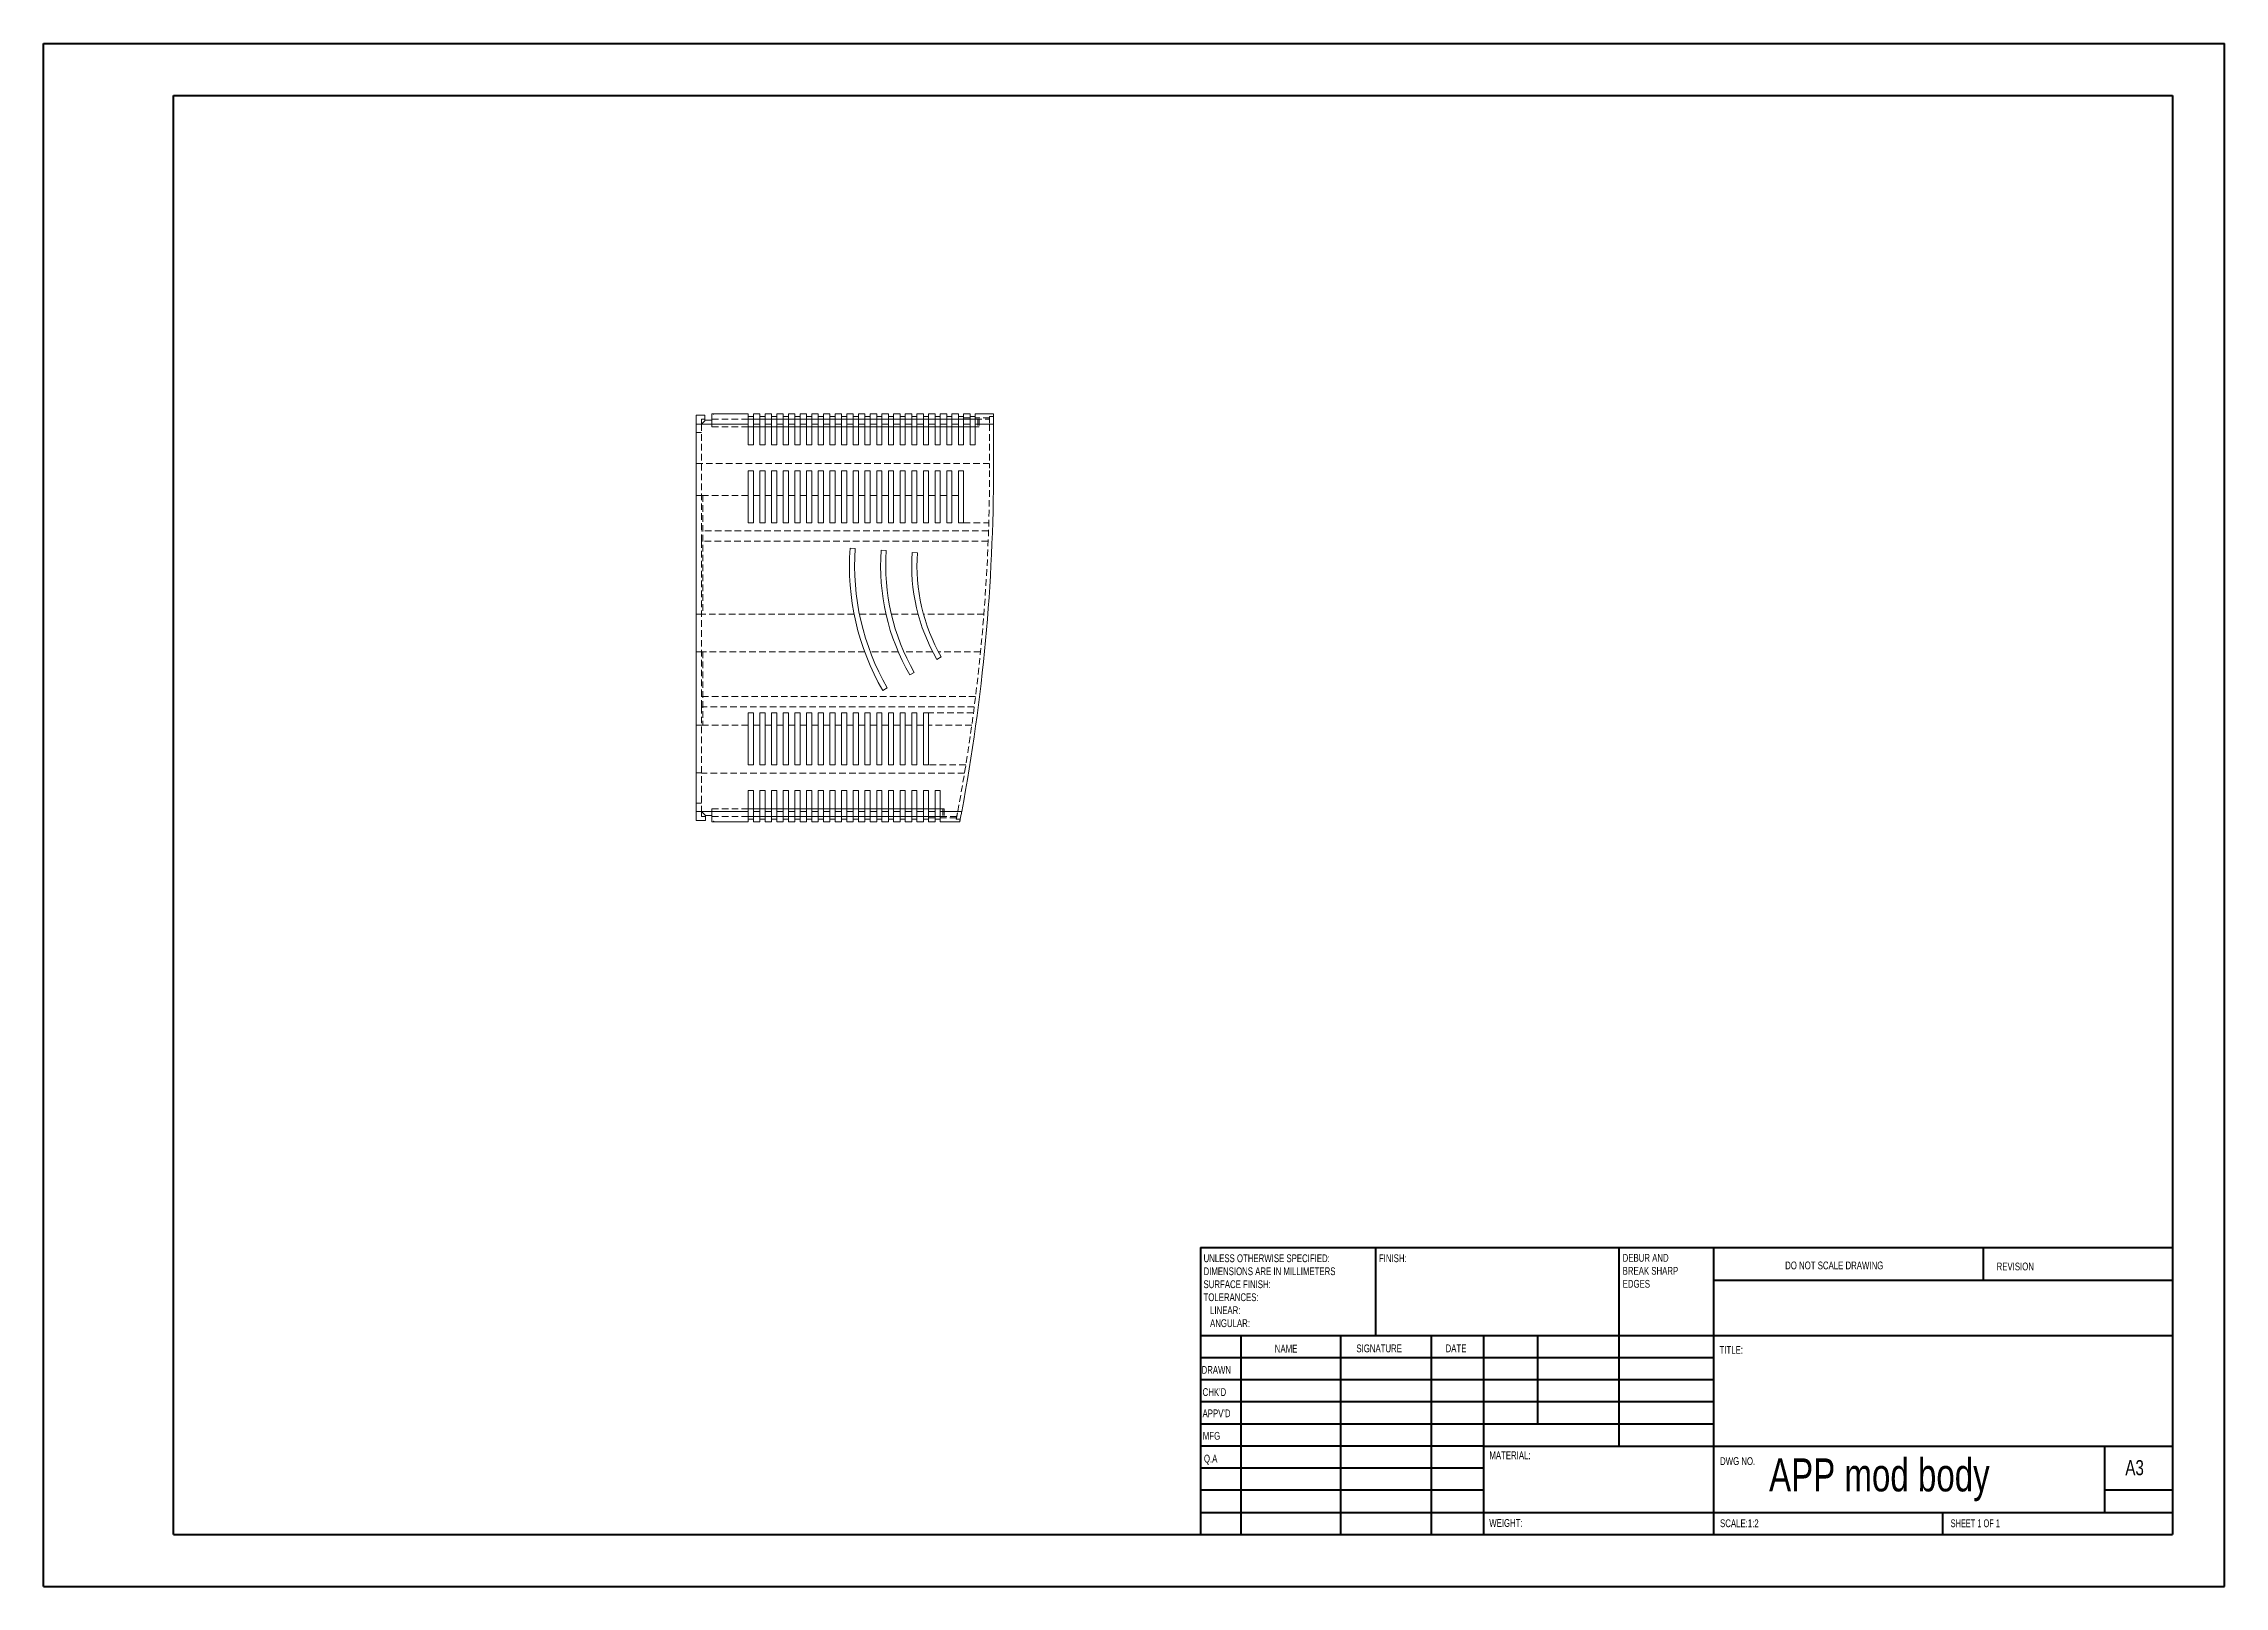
# Model space of a CAD drawing. Header units: millimetres. Extents: x 0 to 420, y 0 to 297.
import ezdxf

# ---------------------------------------------------------------- set-up
doc = ezdxf.new("R2010")
doc.units = ezdxf.units.MM
doc.linetypes.add('HIDDEN', pattern=[1.905, 1.27, -0.635])
doc.styles.add('SLDTEXTSTYLE0', font='TXT', dxfattribs={"width": 0.75})
doc.styles.add('SLDTEXTSTYLE1', font='TXT', dxfattribs={"width": 0.6875})

# ---------------------------------------------------------------- blocks, each defined once
blk = doc.blocks.new('SW_NOTE_0')
at = {"color": 0, "linetype": 'Continuous', "lineweight": 0, "char_height": 1.5, "attachment_point": 1, "style": 'SLDTEXTSTYLE0'}
for s, insert in [('DEBUR AND ', (0, 1.93)), ('BREAK SHARP ', (0, -0.57)), ('EDGES', (0, -3.07))]:
    blk.add_mtext(s, dxfattribs=dict(at, insert=insert))
blk = doc.blocks.new('SW_NOTE_1')
at = {"color": 0, "linetype": 'Continuous', "lineweight": 0, "char_height": 1.5, "attachment_point": 1, "style": 'SLDTEXTSTYLE0'}
for s, insert in [('UNLESS OTHERWISE SPECIFIED:', (0, 1.93)), ('SURFACE FINISH:', (0, -3.07)), ('DIMENSIONS ARE IN MILLIMETERS', (0, -0.57)), ('TOLERANCES:', (0, -5.57)), ('   LINEAR:', (0, -8.07)), ('   ANGULAR:', (0, -10.57))]:
    blk.add_mtext(s, dxfattribs=dict(at, insert=insert))

msp = doc.modelspace()

# ---------------------------------------------------------------- linework, layer by layer
at = {"color": 7, "linetype": 'Continuous', "lineweight": 40}
for p, q in [((0.08, 0.21), (0.08, 297.21)), ((0.08, 297.21), (420.08, 297.21)), ((420.08, 0.21), (420.08, 297.21)), ((25.08, 10.21), (25.08, 287.21)), ((25.08, 287.21), (410.08, 287.21)), ((410.08, 287.21), (410.08, 10.21)), ((222.88, 65.46), (410.08, 65.46)), ((222.88, 65.46), (222.88, 10.21)), ((256.68, 48.46), (256.68, 65.46)), ((303.48, 65.46), (303.48, 27.21)), ((321.68, 65.46), (321.68, 10.21)), ((373.68, 59.09), (373.68, 65.46)), ((410.08, 59.09), (321.68, 59.09)), ((410.08, 48.46), (222.88, 48.46)), ((230.68, 48.46), (230.68, 10.21)), ((249.87, 48.46), (249.87, 10.21)), ((267.28, 48.46), (267.28, 10.21)), ((277.48, 10.21), (277.48, 48.46)), ((287.88, 31.46), (287.88, 48.46)), ((321.68, 44.21), (222.88, 44.21)), ((321.68, 39.96), (222.88, 39.96)), ((321.68, 35.71), (222.88, 35.71)), ((321.68, 31.46), (222.88, 31.46)), ((277.48, 27.21), (222.88, 27.21)), ((277.48, 27.21), (410.08, 27.21)), ((397.08, 14.46), (397.08, 27.21)), ((277.48, 22.96), (222.88, 22.96)), ((277.48, 18.71), (222.88, 18.71)), ((410.08, 18.71), (397.08, 18.71)), ((222.88, 14.46), (410.08, 14.46)), ((365.88, 10.21), (365.88, 14.46)), ((25.08, 10.21), (410.08, 10.21)), ((0.08, 0.21), (420.08, 0.21))]:
    msp.add_line(p, q, dxfattribs=at)
at = {"color": 7, "linetype": 'Continuous', "lineweight": 15}
for p, q in [((127.42, 225.7), (125.77, 225.7)), ((125.77, 223.95), (125.77, 225.7)), ((125.77, 223.95), (125.77, 149.4)), ((135.77, 223.95), (125.77, 223.95)), ((127.42, 225.7), (127.42, 224.7)), ((127.42, 224.7), (128.77, 224.7)), ((128.77, 224.7), (128.77, 225.95)), ((128.77, 225.95), (129.02, 225.95)), ((129.02, 225.95), (129.27, 225.95)), ((129.27, 225.95), (135.77, 225.95)), ((135.77, 225.95), (135.77, 223.95)), ((135.77, 225.45), (136.77, 225.45)), ((135.77, 219.95), (135.77, 223.95)), ((135.77, 223.45), (136.77, 223.45)), ((136.77, 225.95), (138.02, 225.95)), ((136.77, 223.95), (136.77, 225.95)), ((136.77, 223.95), (136.77, 219.95)), ((138.02, 223.95), (136.77, 223.95)), ((138.02, 225.95), (138.02, 223.95)), ((138.02, 225.45), (139.02, 225.45)), ((138.02, 219.95), (138.02, 223.95)), ((138.02, 223.45), (139.02, 223.45)), ((139.02, 225.95), (140.27, 225.95)), ((139.02, 223.95), (139.02, 225.95)), ((139.02, 223.95), (139.02, 219.95)), ((140.27, 223.95), (139.02, 223.95)), ((140.27, 225.95), (140.27, 223.95)), ((140.27, 225.45), (141.27, 225.45)), ((140.27, 219.95), (140.27, 223.95)), ((140.27, 223.45), (141.27, 223.45)), ((141.27, 225.95), (142.52, 225.95)), ((141.27, 223.95), (141.27, 225.95)), ((141.27, 223.95), (141.27, 219.95)), ((142.52, 223.95), (141.27, 223.95)), ((142.52, 225.95), (142.52, 223.95)), ((142.52, 225.45), (143.52, 225.45)), ((142.52, 219.95), (142.52, 223.95)), ((142.52, 223.45), (143.52, 223.45)), ((143.52, 225.95), (144.77, 225.95)), ((143.52, 223.95), (143.52, 225.95)), ((143.52, 223.95), (143.52, 219.95)), ((144.77, 223.95), (143.52, 223.95)), ((144.77, 225.95), (144.77, 223.95)), ((144.77, 225.45), (145.77, 225.45)), ((144.77, 219.95), (144.77, 223.95)), ((144.77, 223.45), (145.77, 223.45)), ((145.77, 225.95), (147.02, 225.95)), ((145.77, 223.95), (145.77, 225.95)), ((145.77, 223.95), (145.77, 219.95)), ((147.02, 223.95), (145.77, 223.95)), ((147.02, 225.95), (147.02, 223.95)), ((147.02, 225.45), (148.02, 225.45)), ((147.02, 219.95), (147.02, 223.95)), ((147.02, 223.45), (148.02, 223.45)), ((148.02, 225.95), (149.27, 225.95)), ((148.02, 223.95), (148.02, 225.95)), ((148.02, 223.95), (148.02, 219.95)), ((149.27, 223.95), (148.02, 223.95)), ((149.27, 225.95), (149.27, 223.95)), ((149.27, 225.45), (150.27, 225.45)), ((149.27, 219.95), (149.27, 223.95)), ((149.27, 223.45), (150.27, 223.45)), ((150.27, 225.95), (151.52, 225.95)), ((150.27, 223.95), (150.27, 225.95)), ((150.27, 223.95), (150.27, 219.95)), ((151.52, 223.95), (150.27, 223.95)), ((151.52, 225.95), (151.52, 223.95)), ((151.52, 225.45), (152.52, 225.45)), ((151.52, 219.95), (151.52, 223.95)), ((151.52, 223.45), (152.52, 223.45)), ((152.52, 225.95), (153.77, 225.95)), ((152.52, 223.95), (152.52, 225.95)), ((152.52, 223.95), (152.52, 219.95)), ((153.77, 223.95), (152.52, 223.95)), ((153.77, 225.95), (153.77, 223.95)), ((153.77, 225.45), (154.77, 225.45)), ((153.77, 219.95), (153.77, 223.95)), ((153.77, 223.45), (154.77, 223.45)), ((154.77, 225.95), (156.02, 225.95)), ((154.77, 223.95), (154.77, 225.95)), ((154.77, 223.95), (154.77, 219.95)), ((156.02, 223.95), (154.77, 223.95)), ((156.02, 225.95), (156.02, 223.95)), ((156.02, 225.45), (157.02, 225.45)), ((156.02, 219.95), (156.02, 223.95)), ((156.02, 223.45), (157.02, 223.45)), ((157.02, 225.95), (158.27, 225.95)), ((157.02, 223.95), (157.02, 225.95)), ((157.02, 223.95), (157.02, 219.95)), ((158.27, 223.95), (157.02, 223.95)), ((158.27, 225.95), (158.27, 223.95)), ((158.27, 225.45), (159.27, 225.45)), ((158.27, 219.95), (158.27, 223.95)), ((158.27, 223.45), (159.27, 223.45)), ((159.27, 225.95), (160.52, 225.95)), ((159.27, 223.95), (159.27, 225.95)), ((159.27, 223.95), (159.27, 219.95)), ((160.52, 223.95), (159.27, 223.95)), ((160.52, 225.95), (160.52, 223.95)), ((160.52, 225.45), (161.52, 225.45)), ((160.52, 219.95), (160.52, 223.95)), ((160.52, 223.45), (161.52, 223.45)), ((161.52, 225.95), (162.77, 225.95)), ((161.52, 223.95), (161.52, 225.95)), ((161.52, 223.95), (161.52, 219.95)), ((162.77, 223.95), (161.52, 223.95)), ((162.77, 225.95), (162.77, 223.95)), ((162.77, 225.45), (163.77, 225.45)), ((162.77, 219.95), (162.77, 223.95)), ((162.77, 223.45), (163.77, 223.45)), ((163.77, 225.95), (165.02, 225.95)), ((163.77, 223.95), (163.77, 225.95)), ((163.77, 223.95), (163.77, 219.95)), ((165.02, 223.95), (163.77, 223.95)), ((165.02, 225.95), (165.02, 223.95)), ((165.02, 225.45), (166.02, 225.45)), ((165.02, 219.95), (165.02, 223.95)), ((165.02, 223.45), (166.02, 223.45)), ((166.02, 225.95), (167.27, 225.95)), ((166.02, 223.95), (166.02, 225.95)), ((166.02, 223.95), (166.02, 219.95)), ((167.27, 223.95), (166.02, 223.95)), ((167.27, 225.95), (167.27, 223.95)), ((167.27, 225.45), (168.27, 225.45)), ((167.27, 219.95), (167.27, 223.95)), ((167.27, 223.45), (168.27, 223.45)), ((168.27, 225.95), (169.52, 225.95)), ((168.27, 223.95), (168.27, 225.95)), ((168.27, 223.95), (168.27, 219.95)), ((169.52, 223.95), (168.27, 223.95)), ((169.52, 225.95), (169.52, 223.95)), ((169.52, 225.45), (170.52, 225.45)), ((169.52, 219.95), (169.52, 223.95)), ((169.52, 223.45), (170.52, 223.45)), ((170.52, 225.95), (171.77, 225.95)), ((170.52, 223.95), (170.52, 225.95)), ((170.52, 223.95), (170.52, 219.95)), ((171.77, 223.95), (170.52, 223.95)), ((171.77, 225.95), (171.77, 223.95)), ((171.77, 225.45), (172.77, 225.45)), ((171.77, 219.95), (171.77, 223.95)), ((171.77, 223.45), (172.77, 223.45)), ((172.77, 225.95), (174.02, 225.95)), ((172.77, 223.95), (172.77, 225.95)), ((172.77, 223.95), (172.77, 219.95)), ((174.02, 223.95), (172.77, 223.95)), ((174.02, 225.95), (174.02, 223.95)), ((174.02, 225.45), (175.02, 225.45)), ((174.02, 219.95), (174.02, 223.95)), ((174.02, 223.45), (175.02, 223.45)), ((175.02, 225.95), (176.27, 225.95)), ((175.02, 223.95), (175.02, 225.95)), ((175.02, 223.95), (175.02, 219.95)), ((176.27, 223.95), (175.02, 223.95)), ((176.27, 225.95), (176.27, 223.95)), ((176.27, 225.45), (177.27, 225.45)), ((176.27, 219.95), (176.27, 223.95)), ((176.27, 223.45), (177.27, 223.45)), ((177.27, 225.95), (178.52, 225.95)), ((177.27, 223.95), (177.27, 225.95)), ((177.27, 223.95), (177.27, 219.95)), ((178.52, 223.95), (177.27, 223.95)), ((178.52, 225.95), (178.52, 223.95)), ((178.52, 225.45), (179.52, 225.45)), ((178.52, 219.95), (178.52, 223.95)), ((178.52, 223.45), (179.52, 223.45)), ((179.52, 225.95), (183.02, 225.95)), ((179.52, 223.95), (179.52, 225.95)), ((179.52, 223.95), (179.52, 219.95)), ((183.02, 223.95), (179.52, 223.95)), ((183.02, 225.95), (183.02, 223.95)), ((183.02, 223.95), (183.02, 215.5)), ((135.77, 219.95), (136.77, 219.95)), ((138.02, 219.95), (139.02, 219.95)), ((140.27, 219.95), (141.27, 219.95)), ((142.52, 219.95), (143.52, 219.95)), ((144.77, 219.95), (145.77, 219.95)), ((147.02, 219.95), (148.02, 219.95)), ((149.27, 219.95), (150.27, 219.95)), ((151.52, 219.95), (152.52, 219.95)), ((153.77, 219.95), (154.77, 219.95)), ((156.02, 219.95), (157.02, 219.95)), ((158.27, 219.95), (159.27, 219.95)), ((160.52, 219.95), (161.52, 219.95)), ((162.77, 219.95), (163.77, 219.95)), ((165.02, 219.95), (166.02, 219.95)), ((167.27, 219.95), (168.27, 219.95)), ((169.52, 219.95), (170.52, 219.95)), ((171.77, 219.95), (172.77, 219.95)), ((174.02, 219.95), (175.02, 219.95)), ((176.27, 219.95), (177.27, 219.95)), ((178.52, 219.95), (179.52, 219.95)), ((135.77, 214.95), (136.77, 214.95)), ((135.77, 204.95), (135.77, 214.95)), ((136.77, 214.95), (136.77, 204.95)), ((138.02, 214.95), (139.02, 214.95)), ((138.02, 204.95), (138.02, 214.95)), ((139.02, 214.95), (139.02, 204.95)), ((140.27, 214.95), (141.27, 214.95)), ((140.27, 204.95), (140.27, 214.95)), ((141.27, 214.95), (141.27, 204.95)), ((142.52, 214.95), (143.52, 214.95)), ((142.52, 204.95), (142.52, 214.95)), ((143.52, 214.95), (143.52, 204.95)), ((144.77, 214.95), (145.77, 214.95)), ((144.77, 204.95), (144.77, 214.95)), ((145.77, 214.95), (145.77, 204.95)), ((147.02, 214.95), (148.02, 214.95)), ((147.02, 204.95), (147.02, 214.95)), ((148.02, 214.95), (148.02, 204.95)), ((149.27, 214.95), (150.27, 214.95)), ((149.27, 204.95), (149.27, 214.95)), ((150.27, 214.95), (150.27, 204.95)), ((151.52, 214.95), (152.52, 214.95)), ((151.52, 204.95), (151.52, 214.95)), ((152.52, 214.95), (152.52, 204.95)), ((153.77, 214.95), (154.77, 214.95)), ((153.77, 204.95), (153.77, 214.95)), ((154.77, 214.95), (154.77, 204.95)), ((156.02, 214.95), (157.02, 214.95)), ((156.02, 204.95), (156.02, 214.95)), ((157.02, 214.95), (157.02, 204.95)), ((158.27, 214.95), (159.27, 214.95)), ((158.27, 204.95), (158.27, 214.95)), ((159.27, 214.95), (159.27, 204.95)), ((160.52, 214.95), (161.52, 214.95)), ((160.52, 204.95), (160.52, 214.95)), ((161.52, 214.95), (161.52, 204.95)), ((162.77, 214.95), (163.77, 214.95)), ((162.77, 204.95), (162.77, 214.95)), ((163.77, 214.95), (163.77, 204.95)), ((165.02, 214.95), (166.02, 214.95)), ((165.02, 204.95), (165.02, 214.95)), ((166.02, 214.95), (166.02, 204.95)), ((167.27, 214.95), (168.27, 214.95)), ((167.27, 204.95), (167.27, 214.95)), ((168.27, 214.95), (168.27, 204.95)), ((169.52, 214.95), (170.52, 214.95)), ((169.52, 204.95), (169.52, 214.95)), ((170.52, 214.95), (170.52, 204.95)), ((171.77, 214.95), (172.77, 214.95)), ((171.77, 204.95), (171.77, 214.95)), ((172.77, 214.95), (172.77, 204.95)), ((174.02, 214.95), (175.02, 214.95)), ((174.02, 204.95), (174.02, 214.95)), ((175.02, 214.95), (175.02, 204.95)), ((176.27, 204.95), (176.27, 214.95)), ((176.27, 214.95), (177.27, 214.95)), ((177.27, 214.95), (177.27, 204.95)), ((136.77, 204.95), (135.77, 204.95)), ((139.02, 204.95), (138.02, 204.95)), ((141.27, 204.95), (140.27, 204.95)), ((143.52, 204.95), (142.52, 204.95)), ((145.77, 204.95), (144.77, 204.95)), ((148.02, 204.95), (147.02, 204.95)), ((150.27, 204.95), (149.27, 204.95)), ((152.52, 204.95), (151.52, 204.95)), ((154.77, 204.95), (153.77, 204.95)), ((157.02, 204.95), (156.02, 204.95)), ((159.27, 204.95), (158.27, 204.95)), ((161.52, 204.95), (160.52, 204.95)), ((163.77, 204.95), (162.77, 204.95)), ((166.02, 204.95), (165.02, 204.95)), ((168.27, 204.95), (167.27, 204.95)), ((170.52, 204.95), (169.52, 204.95)), ((172.77, 204.95), (171.77, 204.95)), ((175.02, 204.95), (174.02, 204.95)), ((177.27, 204.95), (176.27, 204.95)), ((156.39, 200.04), (155.39, 200.11)), ((162.37, 199.61), (161.37, 199.68)), ((168.36, 199.18), (167.36, 199.25)), ((172.09, 178.68), (172.96, 179.18)), ((161.7, 172.68), (162.56, 173.18)), ((166.89, 175.68), (167.76, 176.18)), ((135.77, 168.4), (136.77, 168.4)), ((135.77, 158.4), (135.77, 168.4)), ((136.77, 168.4), (136.77, 158.4)), ((138.02, 168.4), (139.02, 168.4)), ((138.02, 158.4), (138.02, 168.4)), ((139.02, 168.4), (139.02, 158.4)), ((140.27, 168.4), (141.27, 168.4)), ((140.27, 158.4), (140.27, 168.4)), ((141.27, 168.4), (141.27, 158.4)), ((142.52, 168.4), (143.52, 168.4)), ((142.52, 158.4), (142.52, 168.4)), ((143.52, 168.4), (143.52, 158.4)), ((144.77, 168.4), (145.77, 168.4)), ((144.77, 158.4), (144.77, 168.4)), ((145.77, 168.4), (145.77, 158.4)), ((147.02, 168.4), (148.02, 168.4)), ((147.02, 158.4), (147.02, 168.4)), ((148.02, 168.4), (148.02, 158.4)), ((149.27, 168.4), (150.27, 168.4)), ((149.27, 158.4), (149.27, 168.4)), ((150.27, 168.4), (150.27, 158.4)), ((151.52, 168.4), (152.52, 168.4)), ((151.52, 158.4), (151.52, 168.4)), ((152.52, 168.4), (152.52, 158.4)), ((153.77, 168.4), (154.77, 168.4)), ((153.77, 158.4), (153.77, 168.4)), ((154.77, 168.4), (154.77, 158.4)), ((156.02, 168.4), (157.02, 168.4)), ((156.02, 158.4), (156.02, 168.4)), ((157.02, 168.4), (157.02, 158.4)), ((158.27, 168.4), (159.27, 168.4)), ((158.27, 158.4), (158.27, 168.4)), ((159.27, 168.4), (159.27, 158.4)), ((160.52, 168.4), (161.52, 168.4)), ((160.52, 158.4), (160.52, 168.4)), ((161.52, 168.4), (161.52, 158.4)), ((162.77, 168.4), (163.77, 168.4)), ((162.77, 158.4), (162.77, 168.4)), ((163.77, 168.4), (163.77, 158.4)), ((165.02, 168.4), (166.02, 168.4)), ((165.02, 158.4), (165.02, 168.4)), ((166.02, 168.4), (166.02, 158.4)), ((167.27, 168.4), (168.27, 168.4)), ((167.27, 158.4), (167.27, 168.4)), ((168.27, 168.4), (168.27, 158.4)), ((169.52, 158.4), (169.52, 168.4)), ((169.52, 168.4), (170.52, 168.4)), ((170.52, 168.4), (170.52, 158.4)), ((136.77, 158.4), (135.77, 158.4)), ((139.02, 158.4), (138.02, 158.4)), ((141.27, 158.4), (140.27, 158.4)), ((143.52, 158.4), (142.52, 158.4)), ((145.77, 158.4), (144.77, 158.4)), ((148.02, 158.4), (147.02, 158.4)), ((150.27, 158.4), (149.27, 158.4)), ((152.52, 158.4), (151.52, 158.4)), ((154.77, 158.4), (153.77, 158.4)), ((157.02, 158.4), (156.02, 158.4)), ((159.27, 158.4), (158.27, 158.4)), ((161.52, 158.4), (160.52, 158.4)), ((163.77, 158.4), (162.77, 158.4)), ((166.02, 158.4), (165.02, 158.4)), ((168.27, 158.4), (167.27, 158.4)), ((170.52, 158.4), (169.52, 158.4)), ((135.77, 149.4), (135.77, 153.4)), ((136.77, 153.4), (135.77, 153.4)), ((136.77, 153.4), (136.77, 149.4)), ((139.02, 153.4), (138.02, 153.4)), ((138.02, 149.4), (138.02, 153.4)), ((139.02, 153.4), (139.02, 149.4)), ((141.27, 153.4), (140.27, 153.4)), ((140.27, 149.4), (140.27, 153.4)), ((141.27, 153.4), (141.27, 149.4)), ((143.52, 153.4), (142.52, 153.4)), ((142.52, 149.4), (142.52, 153.4)), ((143.52, 153.4), (143.52, 149.4)), ((145.77, 153.4), (144.77, 153.4)), ((144.77, 149.4), (144.77, 153.4)), ((145.77, 153.4), (145.77, 149.4)), ((148.02, 153.4), (147.02, 153.4)), ((147.02, 149.4), (147.02, 153.4)), ((148.02, 153.4), (148.02, 149.4)), ((150.27, 153.4), (149.27, 153.4)), ((149.27, 149.4), (149.27, 153.4)), ((150.27, 153.4), (150.27, 149.4)), ((152.52, 153.4), (151.52, 153.4)), ((151.52, 149.4), (151.52, 153.4)), ((152.52, 153.4), (152.52, 149.4)), ((154.77, 153.4), (153.77, 153.4)), ((153.77, 149.4), (153.77, 153.4)), ((154.77, 153.4), (154.77, 149.4)), ((157.02, 153.4), (156.02, 153.4)), ((156.02, 149.4), (156.02, 153.4)), ((157.02, 153.4), (157.02, 149.4)), ((159.27, 153.4), (158.27, 153.4)), ((158.27, 149.4), (158.27, 153.4)), ((159.27, 153.4), (159.27, 149.4)), ((161.52, 153.4), (160.52, 153.4)), ((160.52, 149.4), (160.52, 153.4)), ((161.52, 153.4), (161.52, 149.4)), ((163.77, 153.4), (162.77, 153.4)), ((162.77, 149.4), (162.77, 153.4)), ((163.77, 153.4), (163.77, 149.4)), ((166.02, 153.4), (165.02, 153.4)), ((165.02, 149.4), (165.02, 153.4)), ((166.02, 153.4), (166.02, 149.4)), ((168.27, 153.4), (167.27, 153.4)), ((167.27, 149.4), (167.27, 153.4)), ((168.27, 153.4), (168.27, 149.4)), ((170.52, 153.4), (169.52, 153.4)), ((169.52, 149.4), (169.52, 153.4)), ((170.52, 153.4), (170.52, 149.4)), ((172.77, 153.4), (171.77, 153.4)), ((171.77, 149.4), (171.77, 153.4)), ((172.77, 153.4), (172.77, 149.4)), ((125.77, 149.4), (135.77, 149.4)), ((125.77, 147.65), (125.77, 149.4)), ((127.57, 147.65), (125.77, 147.65)), ((127.57, 148.65), (128.77, 148.65)), ((127.57, 148.65), (127.57, 147.65)), ((128.77, 147.4), (128.77, 148.65)), ((129.02, 147.4), (128.77, 147.4)), ((129.27, 147.4), (129.02, 147.4)), ((135.77, 147.4), (129.27, 147.4)), ((136.77, 149.9), (135.77, 149.9)), ((135.77, 149.4), (135.77, 147.4)), ((135.77, 147.9), (136.77, 147.9)), ((136.77, 149.4), (138.02, 149.4)), ((136.77, 147.4), (136.77, 149.4)), ((138.02, 147.4), (136.77, 147.4)), ((139.02, 149.9), (138.02, 149.9)), ((138.02, 149.4), (138.02, 147.4)), ((138.02, 147.9), (139.02, 147.9)), ((139.02, 149.4), (140.27, 149.4)), ((139.02, 147.4), (139.02, 149.4)), ((140.27, 147.4), (139.02, 147.4)), ((141.27, 149.9), (140.27, 149.9)), ((140.27, 149.4), (140.27, 147.4)), ((140.27, 147.9), (141.27, 147.9)), ((141.27, 149.4), (142.52, 149.4)), ((141.27, 147.4), (141.27, 149.4)), ((142.52, 147.4), (141.27, 147.4)), ((143.52, 149.9), (142.52, 149.9)), ((142.52, 149.4), (142.52, 147.4)), ((142.52, 147.9), (143.52, 147.9)), ((143.52, 149.4), (144.77, 149.4)), ((143.52, 147.4), (143.52, 149.4)), ((144.77, 147.4), (143.52, 147.4)), ((145.77, 149.9), (144.77, 149.9)), ((144.77, 149.4), (144.77, 147.4)), ((144.77, 147.9), (145.77, 147.9)), ((145.77, 149.4), (147.02, 149.4)), ((145.77, 147.4), (145.77, 149.4)), ((147.02, 147.4), (145.77, 147.4)), ((148.02, 149.9), (147.02, 149.9)), ((147.02, 149.4), (147.02, 147.4)), ((147.02, 147.9), (148.02, 147.9)), ((148.02, 149.4), (149.27, 149.4)), ((148.02, 147.4), (148.02, 149.4)), ((149.27, 147.4), (148.02, 147.4)), ((150.27, 149.9), (149.27, 149.9)), ((149.27, 149.4), (149.27, 147.4)), ((149.27, 147.9), (150.27, 147.9)), ((150.27, 149.4), (151.52, 149.4)), ((150.27, 147.4), (150.27, 149.4)), ((151.52, 147.4), (150.27, 147.4)), ((152.52, 149.9), (151.52, 149.9)), ((151.52, 149.4), (151.52, 147.4)), ((151.52, 147.9), (152.52, 147.9)), ((152.52, 149.4), (153.77, 149.4)), ((152.52, 147.4), (152.52, 149.4)), ((153.77, 147.4), (152.52, 147.4)), ((154.77, 149.9), (153.77, 149.9)), ((153.77, 149.4), (153.77, 147.4)), ((153.77, 147.9), (154.77, 147.9)), ((154.77, 149.4), (156.02, 149.4)), ((154.77, 147.4), (154.77, 149.4)), ((156.02, 147.4), (154.77, 147.4)), ((157.02, 149.9), (156.02, 149.9)), ((156.02, 149.4), (156.02, 147.4)), ((156.02, 147.9), (157.02, 147.9)), ((157.02, 149.4), (158.27, 149.4)), ((157.02, 147.4), (157.02, 149.4)), ((158.27, 147.4), (157.02, 147.4)), ((159.27, 149.9), (158.27, 149.9)), ((158.27, 149.4), (158.27, 147.4)), ((158.27, 147.9), (159.27, 147.9)), ((159.27, 149.4), (160.52, 149.4)), ((159.27, 147.4), (159.27, 149.4)), ((160.52, 147.4), (159.27, 147.4)), ((161.52, 149.9), (160.52, 149.9)), ((160.52, 149.4), (160.52, 147.4)), ((160.52, 147.9), (161.52, 147.9)), ((161.52, 149.4), (162.77, 149.4)), ((161.52, 147.4), (161.52, 149.4)), ((162.77, 147.4), (161.52, 147.4)), ((163.77, 149.9), (162.77, 149.9)), ((162.77, 149.4), (162.77, 147.4)), ((162.77, 147.9), (163.77, 147.9)), ((163.77, 149.4), (165.02, 149.4)), ((163.77, 147.4), (163.77, 149.4)), ((165.02, 147.4), (163.77, 147.4)), ((166.02, 149.9), (165.02, 149.9)), ((165.02, 149.4), (165.02, 147.4)), ((165.02, 147.9), (166.02, 147.9)), ((166.02, 149.4), (167.27, 149.4)), ((166.02, 147.4), (166.02, 149.4)), ((167.27, 147.4), (166.02, 147.4)), ((168.27, 149.9), (167.27, 149.9)), ((167.27, 149.4), (167.27, 147.4)), ((167.27, 147.9), (168.27, 147.9)), ((168.27, 149.4), (169.52, 149.4)), ((168.27, 147.4), (168.27, 149.4)), ((169.52, 147.4), (168.27, 147.4)), ((170.52, 149.9), (169.52, 149.9)), ((169.52, 149.4), (169.52, 147.4)), ((169.52, 147.9), (170.52, 147.9)), ((170.52, 149.4), (171.77, 149.4)), ((170.52, 147.4), (170.52, 149.4)), ((171.77, 147.4), (170.52, 147.4)), ((172.77, 149.9), (171.77, 149.9)), ((171.77, 149.4), (171.77, 147.4)), ((171.77, 147.9), (172.77, 147.9)), ((172.77, 149.4), (176.9, 149.4)), ((172.77, 147.4), (172.77, 149.4)), ((176.52, 147.4), (172.77, 147.4))]:
    msp.add_line(p, q, dxfattribs=at)
at = {"color": 7, "linetype": 'HIDDEN', "lineweight": 0}
for p, q in [((125.77, 223.95), (135.77, 223.95)), ((126.77, 224.95), (127.42, 224.95)), ((126.77, 223.95), (126.77, 224.95)), ((126.77, 224.18), (126.98, 224.18)), ((126.77, 223.95), (126.77, 203.45)), ((135.77, 223.95), (126.77, 223.95)), ((126.98, 224.18), (127.42, 224.61)), ((127.42, 224.61), (127.42, 224.7)), ((128.77, 224.95), (135.77, 224.95)), ((128.77, 223.45), (128.77, 224.7)), ((128.77, 223.45), (135.77, 223.45)), ((129.11, 225.86), (129.02, 225.95)), ((129.27, 225.95), (129.18, 225.86)), ((135.77, 224.95), (136.77, 224.95)), ((136.77, 224.95), (138.02, 224.95)), ((138.02, 223.95), (136.77, 223.95)), ((136.77, 223.45), (138.02, 223.45)), ((138.02, 224.95), (139.02, 224.95)), ((139.02, 224.95), (140.27, 224.95)), ((140.27, 223.95), (139.02, 223.95)), ((139.02, 223.45), (140.27, 223.45)), ((140.27, 224.95), (141.27, 224.95)), ((141.27, 224.95), (142.52, 224.95)), ((142.52, 223.95), (141.27, 223.95)), ((141.27, 223.45), (142.52, 223.45)), ((142.52, 224.95), (143.52, 224.95)), ((143.52, 224.95), (144.77, 224.95)), ((144.77, 223.95), (143.52, 223.95)), ((143.52, 223.45), (144.77, 223.45)), ((144.77, 224.95), (145.77, 224.95)), ((145.77, 224.95), (147.02, 224.95)), ((147.02, 223.95), (145.77, 223.95)), ((145.77, 223.45), (147.02, 223.45)), ((147.02, 224.95), (148.02, 224.95)), ((148.02, 224.95), (149.27, 224.95)), ((149.27, 223.95), (148.02, 223.95)), ((148.02, 223.45), (149.27, 223.45)), ((149.27, 224.95), (150.27, 224.95)), ((150.27, 224.95), (151.52, 224.95)), ((151.52, 223.95), (150.27, 223.95)), ((150.27, 223.45), (151.52, 223.45)), ((151.52, 224.95), (152.52, 224.95)), ((152.52, 224.95), (153.77, 224.95)), ((153.77, 223.95), (152.52, 223.95)), ((152.52, 223.45), (153.77, 223.45)), ((153.77, 224.95), (154.77, 224.95)), ((154.77, 224.95), (156.02, 224.95)), ((156.02, 223.95), (154.77, 223.95)), ((154.77, 223.45), (156.02, 223.45)), ((156.02, 224.95), (157.02, 224.95)), ((157.02, 224.95), (158.27, 224.95)), ((158.27, 223.95), (157.02, 223.95)), ((157.02, 223.45), (158.27, 223.45)), ((158.27, 224.95), (159.27, 224.95)), ((159.27, 224.95), (160.52, 224.95)), ((160.52, 223.95), (159.27, 223.95)), ((159.27, 223.45), (160.52, 223.45)), ((160.52, 224.95), (161.52, 224.95)), ((161.52, 224.95), (162.77, 224.95)), ((162.77, 223.95), (161.52, 223.95)), ((161.52, 223.45), (162.77, 223.45)), ((162.77, 224.95), (163.77, 224.95)), ((163.77, 224.95), (165.02, 224.95)), ((165.02, 223.95), (163.77, 223.95)), ((163.77, 223.45), (165.02, 223.45)), ((165.02, 224.95), (166.02, 224.95)), ((166.02, 224.95), (167.27, 224.95)), ((167.27, 223.95), (166.02, 223.95)), ((166.02, 223.45), (167.27, 223.45)), ((167.27, 224.95), (168.27, 224.95)), ((168.27, 224.95), (169.52, 224.95)), ((169.52, 223.95), (168.27, 223.95)), ((168.27, 223.45), (169.52, 223.45)), ((169.52, 224.95), (170.52, 224.95)), ((170.52, 224.95), (171.77, 224.95)), ((171.77, 223.95), (170.52, 223.95)), ((170.52, 223.45), (171.77, 223.45)), ((171.77, 224.95), (172.77, 224.95)), ((172.77, 224.95), (174.02, 224.95)), ((174.02, 223.95), (172.77, 223.95)), ((172.77, 223.45), (174.02, 223.45)), ((174.02, 224.95), (175.02, 224.95)), ((175.02, 224.95), (176.27, 224.95)), ((176.27, 223.95), (175.02, 223.95)), ((175.02, 223.45), (176.27, 223.45)), ((176.27, 224.95), (177.27, 224.95)), ((178.52, 225.2), (177.27, 225.2)), ((177.27, 224.95), (178.52, 224.95)), ((178.52, 223.95), (177.27, 223.95)), ((177.27, 223.45), (178.52, 223.45)), ((178.52, 224.95), (179.52, 224.95)), ((182.27, 225.2), (179.52, 225.2)), ((179.52, 224.95), (182.27, 224.95)), ((182.27, 223.95), (179.52, 223.95)), ((179.52, 223.95), (183.02, 223.95)), ((179.52, 223.45), (180.27, 223.45)), ((180.02, 224.95), (180.02, 223.45)), ((180.27, 224.95), (180.27, 223.45)), ((182.27, 225.45), (183.02, 225.45)), ((182.27, 225.45), (182.27, 223.95)), ((182.27, 223.95), (183.02, 223.95)), ((182.27, 223.95), (182.27, 215.5)), ((126.77, 222.34), (125.77, 222.34)), ((126.77, 216.38), (125.77, 216.38)), ((182.27, 216.38), (126.77, 216.38)), ((126.77, 210.25), (125.77, 210.25)), ((127.02, 210.25), (126.77, 210.25)), ((127.02, 210.25), (127.02, 187.4)), ((135.77, 210.25), (127.02, 210.25)), ((138.02, 210.25), (136.77, 210.25)), ((140.27, 210.25), (139.02, 210.25)), ((142.52, 210.25), (141.27, 210.25)), ((144.77, 210.25), (143.52, 210.25)), ((147.02, 210.25), (145.77, 210.25)), ((149.27, 210.25), (148.02, 210.25)), ((151.52, 210.25), (150.27, 210.25)), ((153.77, 210.25), (152.52, 210.25)), ((156.02, 210.25), (154.77, 210.25)), ((158.27, 210.25), (157.02, 210.25)), ((160.52, 210.25), (159.27, 210.25)), ((162.77, 210.25), (161.52, 210.25)), ((165.02, 210.25), (163.77, 210.25)), ((167.27, 210.25), (166.02, 210.25)), ((169.52, 210.25), (168.27, 210.25)), ((171.77, 210.25), (170.52, 210.25)), ((174.02, 210.25), (172.77, 210.25)), ((176.27, 210.25), (175.02, 210.25)), ((182.06, 203.45), (126.77, 203.45)), ((126.77, 201.45), (126.77, 203.45)), ((177.27, 204.95), (182.11, 204.95)), ((126.77, 201.45), (126.77, 171.54)), ((181.99, 201.45), (126.77, 201.45)), ((126.77, 187.4), (125.77, 187.4)), ((127.02, 187.4), (126.77, 187.4)), ((156.17, 187.4), (127.02, 187.4)), ((162.3, 187.4), (157.19, 187.4)), ((168.48, 187.4), (163.33, 187.4)), ((181.17, 187.4), (169.52, 187.4)), ((126.77, 180.15), (125.77, 180.15)), ((127.02, 180.15), (126.77, 180.15)), ((127.02, 180.15), (127.02, 166.04)), ((158.2, 180.15), (127.02, 180.15)), ((164.65, 180.15), (159.27, 180.15)), ((171.28, 180.15), (165.74, 180.15)), ((180.52, 180.15), (172.41, 180.15)), ((179.57, 171.54), (126.77, 171.54)), ((126.77, 169.54), (126.77, 171.54)), ((126.77, 169.54), (126.77, 149.4)), ((179.31, 169.54), (126.77, 169.54)), ((179.17, 168.4), (170.52, 168.4)), ((126.77, 166.04), (125.77, 166.04)), ((127.02, 166.04), (126.77, 166.04)), ((135.77, 166.04), (127.02, 166.04)), ((138.02, 166.04), (136.77, 166.04)), ((140.27, 166.04), (139.02, 166.04)), ((142.52, 166.04), (141.27, 166.04)), ((144.77, 166.04), (143.52, 166.04)), ((147.02, 166.04), (145.77, 166.04)), ((149.27, 166.04), (148.02, 166.04)), ((151.52, 166.04), (150.27, 166.04)), ((153.77, 166.04), (152.52, 166.04)), ((156.02, 166.04), (154.77, 166.04)), ((158.27, 166.04), (157.02, 166.04)), ((160.52, 166.04), (159.27, 166.04)), ((162.77, 166.04), (161.52, 166.04)), ((165.02, 166.04), (163.77, 166.04)), ((167.27, 166.04), (166.02, 166.04)), ((169.52, 166.04), (168.27, 166.04)), ((178.85, 166.04), (170.52, 166.04)), ((126.77, 156.82), (125.77, 156.82)), ((177.43, 156.74), (126.77, 156.74)), ((177.7, 158.4), (170.52, 158.4)), ((126.77, 151.01), (125.77, 151.01)), ((135.77, 149.4), (125.77, 149.4)), ((126.77, 148.4), (126.77, 149.4)), ((126.77, 149.4), (135.77, 149.4)), ((126.98, 149.18), (126.77, 149.18)), ((127.57, 148.4), (126.77, 148.4)), ((127.57, 148.59), (126.98, 149.18)), ((135.77, 149.9), (128.77, 149.9)), ((128.77, 149.9), (128.77, 148.65)), ((135.77, 148.4), (128.77, 148.4)), ((129.02, 147.4), (129.11, 147.49)), ((129.18, 147.49), (129.27, 147.4)), ((136.77, 148.4), (135.77, 148.4)), ((138.02, 149.9), (136.77, 149.9)), ((136.77, 149.4), (138.02, 149.4)), ((138.02, 148.4), (136.77, 148.4)), ((139.02, 148.4), (138.02, 148.4)), ((140.27, 149.9), (139.02, 149.9)), ((139.02, 149.4), (140.27, 149.4)), ((140.27, 148.4), (139.02, 148.4)), ((141.27, 148.4), (140.27, 148.4)), ((142.52, 149.9), (141.27, 149.9)), ((141.27, 149.4), (142.52, 149.4)), ((142.52, 148.4), (141.27, 148.4)), ((143.52, 148.4), (142.52, 148.4)), ((144.77, 149.9), (143.52, 149.9)), ((143.52, 149.4), (144.77, 149.4)), ((144.77, 148.4), (143.52, 148.4)), ((145.77, 148.4), (144.77, 148.4)), ((147.02, 149.9), (145.77, 149.9)), ((145.77, 149.4), (147.02, 149.4)), ((147.02, 148.4), (145.77, 148.4)), ((148.02, 148.4), (147.02, 148.4)), ((149.27, 149.9), (148.02, 149.9)), ((148.02, 149.4), (149.27, 149.4)), ((149.27, 148.4), (148.02, 148.4)), ((150.27, 148.4), (149.27, 148.4)), ((151.52, 149.9), (150.27, 149.9)), ((150.27, 149.4), (151.52, 149.4)), ((151.52, 148.4), (150.27, 148.4)), ((152.52, 148.4), (151.52, 148.4)), ((153.77, 149.9), (152.52, 149.9)), ((152.52, 149.4), (153.77, 149.4)), ((153.77, 148.4), (152.52, 148.4)), ((154.77, 148.4), (153.77, 148.4)), ((156.02, 149.9), (154.77, 149.9)), ((154.77, 149.4), (156.02, 149.4)), ((156.02, 148.4), (154.77, 148.4)), ((157.02, 148.4), (156.02, 148.4)), ((158.27, 149.9), (157.02, 149.9)), ((157.02, 149.4), (158.27, 149.4)), ((158.27, 148.4), (157.02, 148.4)), ((159.27, 148.4), (158.27, 148.4)), ((160.52, 149.9), (159.27, 149.9)), ((159.27, 149.4), (160.52, 149.4)), ((160.52, 148.4), (159.27, 148.4)), ((161.52, 148.4), (160.52, 148.4)), ((162.77, 149.9), (161.52, 149.9)), ((161.52, 149.4), (162.77, 149.4)), ((162.77, 148.4), (161.52, 148.4)), ((163.77, 148.4), (162.77, 148.4)), ((165.02, 149.9), (163.77, 149.9)), ((163.77, 149.4), (165.02, 149.4)), ((165.02, 148.4), (163.77, 148.4)), ((166.02, 148.4), (165.02, 148.4)), ((167.27, 149.9), (166.02, 149.9)), ((166.02, 149.4), (167.27, 149.4)), ((167.27, 148.4), (166.02, 148.4)), ((168.27, 148.4), (167.27, 148.4)), ((169.52, 149.9), (168.27, 149.9)), ((168.27, 149.4), (169.52, 149.4)), ((169.52, 148.4), (168.27, 148.4)), ((170.52, 148.4), (169.52, 148.4)), ((171.77, 149.9), (170.52, 149.9)), ((170.52, 149.4), (171.77, 149.4)), ((171.77, 148.4), (170.52, 148.4)), ((171.77, 148.15), (170.52, 148.15)), ((172.77, 148.4), (171.77, 148.4)), ((173.52, 149.9), (172.77, 149.9)), ((172.77, 149.4), (176.13, 149.4)), ((176.9, 149.4), (172.77, 149.4)), ((175.94, 148.4), (172.77, 148.4)), ((175.9, 148.15), (172.77, 148.15)), ((173.27, 149.9), (173.27, 148.4)), ((173.52, 149.9), (173.52, 148.4)), ((175.85, 147.9), (176.61, 147.9)), ((176.13, 149.4), (176.9, 149.4))]:
    msp.add_line(p, q, dxfattribs=at)
for centre, radius, start, end in [((129.14, 225.9), 0.05, 225, 315), ((-176.97, 215.5), 359.24, 349.3972, 0), ((129.14, 147.46), 0.05, 45, 135)]:
    msp.add_arc(centre, radius, start, end, dxfattribs=at)
at = {"color": 7, "linetype": 'Continuous', "lineweight": 15}
for centre, radius, start, end in [((-176.97, 215.5), 359.99, 349.4195, 0), ((203.27, 196.68), 48, 175.904, 210), ((203.27, 196.68), 47, 175.904, 210), ((203.27, 196.68), 42, 175.904, 210), ((203.27, 196.68), 41, 175.904, 210), ((203.27, 196.68), 36, 175.904, 210), ((203.27, 196.68), 35, 175.904, 210)]:
    msp.add_arc(centre, radius, start, end, dxfattribs=at)
at = {"color": 7, "linetype": 'HIDDEN', "lineweight": 0}
msp.add_open_spline([(175.85, 147.9), (175.85, 147.9), (175.85, 147.91), (175.86, 147.95), (175.86, 147.98), (175.88, 148.06), (175.89, 148.1), (175.91, 148.21), (175.92, 148.28), (175.96, 148.49), (175.99, 148.65), (176.04, 148.92), (176.06, 149.02), (176.1, 149.21), (176.11, 149.31), (176.13, 149.4)], degree=3, knots=[0, 0, 0, 0, 0.125, 0.125, 0.25, 0.25, 0.375, 0.375, 0.5, 0.5, 0.75, 0.75, 0.875, 0.875, 1, 1, 1, 1], dxfattribs=at)
at = {"color": 7, "linetype": 'Continuous', "lineweight": 15}
msp.add_open_spline([(176.52, 147.4), (176.52, 147.4), (176.52, 147.42), (176.53, 147.47), (176.54, 147.51), (176.56, 147.61), (176.57, 147.67), (176.6, 147.82), (176.61, 147.9), (176.65, 148.09), (176.67, 148.19), (176.71, 148.41), (176.73, 148.52), (176.78, 148.76), (176.8, 148.89), (176.85, 149.14), (176.87, 149.27), (176.9, 149.4)], degree=3, knots=[0, 0, 0, 0, 0.125, 0.125, 0.25, 0.25, 0.375, 0.375, 0.5, 0.5, 0.625, 0.625, 0.75, 0.75, 0.875, 0.875, 1, 1, 1, 1], dxfattribs=at)

# ---------------------------------------------------------------- block references
at = {"color": 7, "linetype": 'Continuous', "lineweight": 0}
for name, p in [('SW_NOTE_1', (223.47, 62.2)), ('SW_NOTE_0', (304.19, 62.28))]:
    msp.add_blockref(name, p, dxfattribs=at)

# ---------------------------------------------------------------- texts
at = {"color": 7, "linetype": 'Continuous', "lineweight": 0, "attachment_point": 1}
for s, insert, char_height, style in [('FINISH:', (257.25, 64.13), 1.5, 'SLDTEXTSTYLE0'), ('DO NOT SCALE DRAWING', (335.49, 62.75), 1.5, 'SLDTEXTSTYLE0'), ('REVISION', (376.21, 62.55), 1.5, 'SLDTEXTSTYLE0'), ('NAME', (237.2, 46.72), 1.5, 'SLDTEXTSTYLE0'), ('SIGNATURE', (252.91, 46.78), 1.5, 'SLDTEXTSTYLE0'), ('DATE', (270.09, 46.79), 1.5, 'SLDTEXTSTYLE0'), ('TITLE:', (322.84, 46.49), 1.5, 'SLDTEXTSTYLE0'), ('DRAWN', (223.09, 42.64), 1.5, 'SLDTEXTSTYLE0'), ("CHK'D", (223.29, 38.37), 1.5, 'SLDTEXTSTYLE0'), ("APPV'D", (223.28, 34.28), 1.5, 'SLDTEXTSTYLE0'), ('MFG', (223.33, 29.95), 1.5, 'SLDTEXTSTYLE0'), ('Q.A', (223.55, 25.56), 1.5, 'SLDTEXTSTYLE0'), ('MATERIAL:', (278.52, 26.2), 1.5, 'SLDTEXTSTYLE0'), ('DWG NO.', (322.95, 25.08), 1.5, 'SLDTEXTSTYLE0'), ('APP mod body', (332.39, 24.85), 6.35, 'SLDTEXTSTYLE0'), ('A3', (401, 24.52), 2.91, 'SLDTEXTSTYLE0'), ('WEIGHT: ', (278.5, 13.16), 1.499, 'SLDTEXTSTYLE0'), ('SCALE:1:2', (322.95, 13.11), 1.5, 'SLDTEXTSTYLE0'), ('SHEET 1 OF 1', (367.36, 13.11), 1.5, 'SLDTEXTSTYLE1')]:
    msp.add_mtext(s, dxfattribs=dict(at, insert=insert, char_height=char_height, style=style))

doc.saveas('drawing.dxf')
